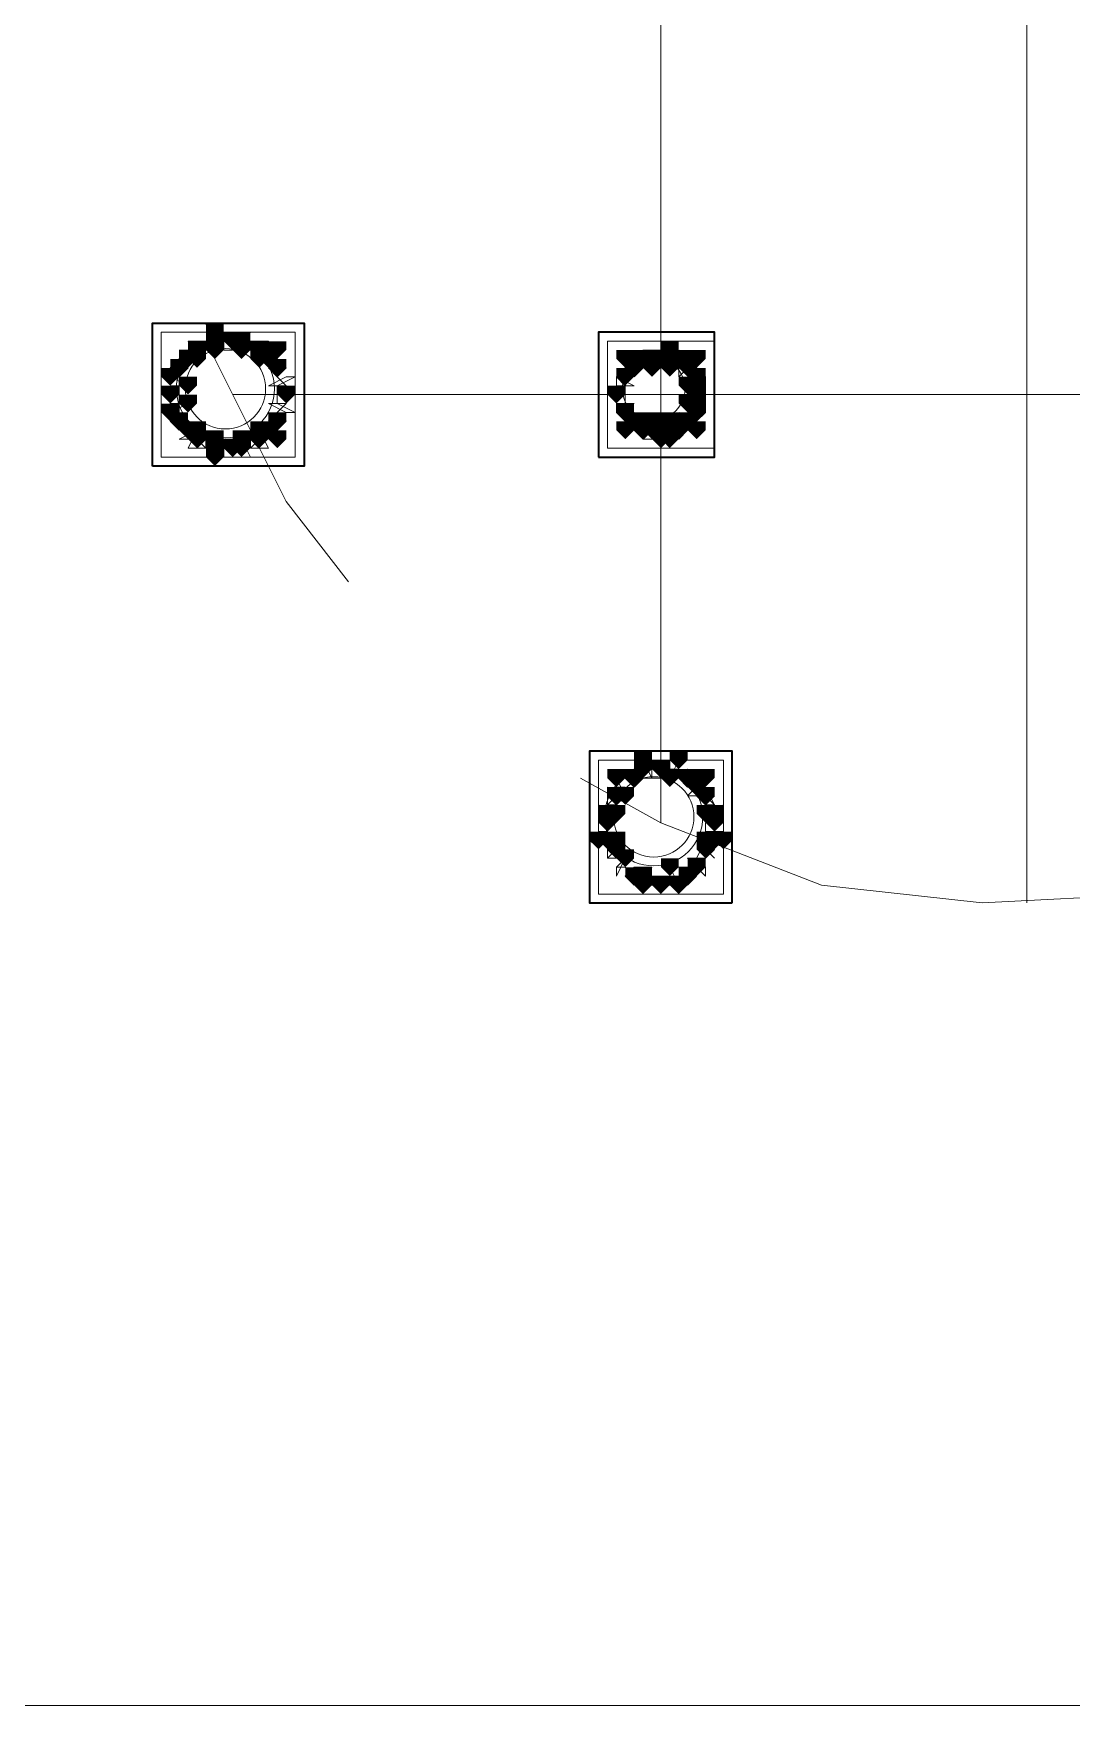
# Model space of a CAD drawing. Header units: millimetres. Extents: x 2315 to 4619, y 1334 to 1897.
# Drawn here: x 4165.23 to 4172.34, y 1530.21 to 1541.67 of the extents above; entities that cross this region are included whole.
import ezdxf

# ---------------------------------------------------------------- set-up
doc = ezdxf.new("R2010")
doc.units = ezdxf.units.MM
for name, color, linetype, true_color in [('PDF_10', 7, 'Continuous', 0x00b85c), ('PDF_AXIS', 7, 'Continuous', 0x00b85c), ('PDF_柱构件', 7, 'Continuous', 0x00b85c), ('PDF_转运站初步方案', 7, 'Continuous', 0x00b85c)]:
    doc.layers.add(name, color=color, linetype=linetype, true_color=true_color)
doc.layers.add('PDF_中心线层', color=1, linetype='Continuous')
doc.layers.add('PDF_粗实线层', color=7, linetype='Continuous')

msp = doc.modelspace()

# ---------------------------------------------------------------- hatches: boundary and pattern name
at = {"layer": 'PDF_10', "transparency": 33554559}
for points in [[(4166.597, 1539.62), (4166.536, 1539.62), (4166.536, 1539.558), (4166.597, 1539.497), (4166.658, 1539.558), (4166.658, 1539.62)], [(4166.597, 1539.62), (4166.536, 1539.62), (4166.536, 1539.558), (4166.597, 1539.497), (4166.658, 1539.558), (4166.658, 1539.62)], [(4166.353, 1539.558), (4166.292, 1539.558), (4166.292, 1539.497), (4166.353, 1539.436), (4166.414, 1539.497), (4166.414, 1539.558)], [(4166.353, 1539.558), (4166.292, 1539.558), (4166.292, 1539.497), (4166.353, 1539.436), (4166.414, 1539.497), (4166.414, 1539.558)], [(4166.78, 1539.558), (4166.719, 1539.558), (4166.719, 1539.497), (4166.78, 1539.436), (4166.842, 1539.497), (4166.842, 1539.558)], [(4166.78, 1539.558), (4166.719, 1539.558), (4166.719, 1539.497), (4166.78, 1539.436), (4166.842, 1539.497), (4166.842, 1539.558)], [(4169.407, 1539.497), (4169.346, 1539.497), (4169.346, 1539.436), (4169.407, 1539.375), (4169.468, 1539.436), (4169.468, 1539.497)], [(4169.407, 1539.497), (4169.346, 1539.497), (4169.346, 1539.436), (4169.407, 1539.375), (4169.468, 1539.436), (4169.468, 1539.497)], [(4169.529, 1539.497), (4169.468, 1539.497), (4169.468, 1539.436), (4169.529, 1539.375), (4169.59, 1539.436), (4169.59, 1539.497)], [(4169.529, 1539.497), (4169.468, 1539.497), (4169.468, 1539.436), (4169.529, 1539.375), (4169.59, 1539.436), (4169.59, 1539.497)], [(4169.651, 1539.497), (4169.59, 1539.497), (4169.59, 1539.436), (4169.651, 1539.375), (4169.712, 1539.436), (4169.712, 1539.497)], [(4169.651, 1539.497), (4169.59, 1539.497), (4169.59, 1539.436), (4169.651, 1539.375), (4169.712, 1539.436), (4169.712, 1539.497)], [(4169.651, 1539.497), (4169.59, 1539.497), (4169.59, 1539.436), (4169.651, 1539.375), (4169.712, 1539.436), (4169.712, 1539.497)], [(4166.231, 1539.436), (4166.17, 1539.436), (4166.17, 1539.375), (4166.231, 1539.314), (4166.292, 1539.375), (4166.292, 1539.436)], [(4166.231, 1539.436), (4166.17, 1539.436), (4166.17, 1539.375), (4166.231, 1539.314), (4166.292, 1539.375), (4166.292, 1539.436)], [(4166.903, 1539.436), (4166.842, 1539.436), (4166.842, 1539.375), (4166.903, 1539.314), (4166.964, 1539.375), (4166.964, 1539.436)], [(4166.903, 1539.436), (4166.842, 1539.436), (4166.842, 1539.375), (4166.903, 1539.314), (4166.964, 1539.375), (4166.964, 1539.436)], [(4169.285, 1539.375), (4169.224, 1539.375), (4169.224, 1539.314), (4169.285, 1539.253), (4169.346, 1539.314), (4169.346, 1539.375)], [(4169.285, 1539.375), (4169.224, 1539.375), (4169.224, 1539.314), (4169.285, 1539.253), (4169.346, 1539.314), (4169.346, 1539.375)], [(4169.285, 1539.375), (4169.224, 1539.375), (4169.224, 1539.314), (4169.285, 1539.253), (4169.346, 1539.314), (4169.346, 1539.375)], [(4169.773, 1539.375), (4169.712, 1539.375), (4169.712, 1539.314), (4169.773, 1539.253), (4169.835, 1539.314), (4169.835, 1539.375)], [(4169.773, 1539.375), (4169.712, 1539.375), (4169.712, 1539.314), (4169.773, 1539.253), (4169.835, 1539.314), (4169.835, 1539.375)], [(4166.17, 1539.253), (4166.109, 1539.253), (4166.109, 1539.192), (4166.17, 1539.131), (4166.231, 1539.192), (4166.231, 1539.253)], [(4166.17, 1539.253), (4166.109, 1539.253), (4166.109, 1539.192), (4166.17, 1539.131), (4166.231, 1539.192), (4166.231, 1539.253)], [(4166.964, 1539.253), (4166.903, 1539.253), (4166.903, 1539.192), (4166.964, 1539.131), (4167.025, 1539.192), (4167.025, 1539.253)], [(4166.964, 1539.253), (4166.903, 1539.253), (4166.903, 1539.192), (4166.964, 1539.131), (4167.025, 1539.192), (4167.025, 1539.253)], [(4169.224, 1539.253), (4169.163, 1539.253), (4169.163, 1539.192), (4169.224, 1539.131), (4169.285, 1539.192), (4169.285, 1539.253)], [(4169.224, 1539.253), (4169.163, 1539.253), (4169.163, 1539.192), (4169.224, 1539.131), (4169.285, 1539.192), (4169.285, 1539.253)], [(4169.773, 1539.253), (4169.712, 1539.253), (4169.712, 1539.192), (4169.773, 1539.131), (4169.835, 1539.192), (4169.835, 1539.253)], [(4169.773, 1539.253), (4169.712, 1539.253), (4169.712, 1539.192), (4169.773, 1539.131), (4169.835, 1539.192), (4169.835, 1539.253)], [(4169.285, 1539.131), (4169.224, 1539.131), (4169.224, 1539.07), (4169.285, 1539.009), (4169.346, 1539.07), (4169.346, 1539.131)], [(4169.285, 1539.131), (4169.224, 1539.131), (4169.224, 1539.07), (4169.285, 1539.009), (4169.346, 1539.07), (4169.346, 1539.131)], [(4169.285, 1539.131), (4169.224, 1539.131), (4169.224, 1539.07), (4169.285, 1539.009), (4169.346, 1539.07), (4169.346, 1539.131)], [(4169.773, 1539.131), (4169.712, 1539.131), (4169.712, 1539.07), (4169.773, 1539.009), (4169.835, 1539.07), (4169.835, 1539.131)], [(4169.773, 1539.131), (4169.712, 1539.131), (4169.712, 1539.07), (4169.773, 1539.009), (4169.835, 1539.07), (4169.835, 1539.131)], [(4166.231, 1539.07), (4166.17, 1539.07), (4166.17, 1539.009), (4166.231, 1538.948), (4166.292, 1539.009), (4166.292, 1539.07)], [(4166.231, 1539.07), (4166.17, 1539.07), (4166.17, 1539.009), (4166.231, 1538.948), (4166.292, 1539.009), (4166.292, 1539.07)], [(4166.903, 1539.07), (4166.842, 1539.07), (4166.842, 1539.009), (4166.903, 1538.948), (4166.964, 1539.009), (4166.964, 1539.07)], [(4166.903, 1539.07), (4166.842, 1539.07), (4166.842, 1539.009), (4166.903, 1538.948), (4166.964, 1539.009), (4166.964, 1539.07)], [(4166.353, 1538.948), (4166.292, 1538.948), (4166.292, 1538.887), (4166.353, 1538.825), (4166.414, 1538.887), (4166.414, 1538.948)], [(4166.353, 1538.948), (4166.292, 1538.948), (4166.292, 1538.887), (4166.353, 1538.825), (4166.414, 1538.887), (4166.414, 1538.948)], [(4166.78, 1538.948), (4166.719, 1538.948), (4166.719, 1538.887), (4166.78, 1538.825), (4166.842, 1538.887), (4166.842, 1538.948)], [(4166.78, 1538.948), (4166.719, 1538.948), (4166.719, 1538.887), (4166.78, 1538.825), (4166.842, 1538.887), (4166.842, 1538.948)], [(4169.407, 1539.009), (4169.346, 1539.009), (4169.346, 1538.948), (4169.407, 1538.887), (4169.468, 1538.948), (4169.468, 1539.009)], [(4169.407, 1539.009), (4169.346, 1539.009), (4169.346, 1538.948), (4169.407, 1538.887), (4169.468, 1538.948), (4169.468, 1539.009)], [(4169.529, 1538.948), (4169.468, 1538.948), (4169.468, 1538.887), (4169.529, 1538.825), (4169.59, 1538.887), (4169.59, 1538.948)], [(4169.529, 1538.948), (4169.468, 1538.948), (4169.468, 1538.887), (4169.529, 1538.825), (4169.59, 1538.887), (4169.59, 1538.948)], [(4169.651, 1539.009), (4169.59, 1539.009), (4169.59, 1538.948), (4169.651, 1538.887), (4169.712, 1538.948), (4169.712, 1539.009)], [(4169.651, 1539.009), (4169.59, 1539.009), (4169.59, 1538.948), (4169.651, 1538.887), (4169.712, 1538.948), (4169.712, 1539.009)], [(4169.651, 1539.009), (4169.59, 1539.009), (4169.59, 1538.948), (4169.651, 1538.887), (4169.712, 1538.948), (4169.712, 1539.009)], [(4166.597, 1538.887), (4166.536, 1538.887), (4166.536, 1538.825), (4166.597, 1538.764), (4166.658, 1538.825), (4166.658, 1538.887)], [(4166.597, 1538.887), (4166.536, 1538.887), (4166.536, 1538.825), (4166.597, 1538.764), (4166.658, 1538.825), (4166.658, 1538.887)], [(4169.346, 1536.627), (4169.285, 1536.627), (4169.285, 1536.565), (4169.346, 1536.504), (4169.407, 1536.565), (4169.407, 1536.627)], [(4169.346, 1536.627), (4169.285, 1536.627), (4169.285, 1536.565), (4169.346, 1536.504), (4169.407, 1536.565), (4169.407, 1536.627)], [(4169.346, 1536.627), (4169.285, 1536.627), (4169.285, 1536.565), (4169.346, 1536.504), (4169.407, 1536.565), (4169.407, 1536.627)], [(4169.529, 1536.688), (4169.468, 1536.688), (4169.468, 1536.627), (4169.529, 1536.565), (4169.59, 1536.627), (4169.59, 1536.688)], [(4169.529, 1536.688), (4169.468, 1536.688), (4169.468, 1536.627), (4169.529, 1536.565), (4169.59, 1536.627), (4169.59, 1536.688)], [(4169.712, 1536.627), (4169.651, 1536.627), (4169.651, 1536.565), (4169.712, 1536.504), (4169.773, 1536.565), (4169.773, 1536.627)], [(4169.712, 1536.627), (4169.651, 1536.627), (4169.651, 1536.565), (4169.712, 1536.504), (4169.773, 1536.565), (4169.773, 1536.627)], [(4169.712, 1536.627), (4169.651, 1536.627), (4169.651, 1536.565), (4169.712, 1536.504), (4169.773, 1536.565), (4169.773, 1536.627)], [(4169.224, 1536.504), (4169.163, 1536.504), (4169.163, 1536.443), (4169.224, 1536.382), (4169.285, 1536.443), (4169.285, 1536.504)], [(4169.224, 1536.504), (4169.163, 1536.504), (4169.163, 1536.443), (4169.224, 1536.382), (4169.285, 1536.443), (4169.285, 1536.504)], [(4169.835, 1536.504), (4169.773, 1536.504), (4169.773, 1536.443), (4169.835, 1536.382), (4169.896, 1536.443), (4169.896, 1536.504)], [(4169.835, 1536.504), (4169.773, 1536.504), (4169.773, 1536.443), (4169.835, 1536.382), (4169.896, 1536.443), (4169.896, 1536.504)], [(4169.163, 1536.321), (4169.102, 1536.321), (4169.102, 1536.26), (4169.163, 1536.199), (4169.224, 1536.26), (4169.224, 1536.321)], [(4169.163, 1536.321), (4169.102, 1536.321), (4169.102, 1536.26), (4169.163, 1536.199), (4169.224, 1536.26), (4169.224, 1536.321)], [(4169.896, 1536.321), (4169.835, 1536.321), (4169.835, 1536.26), (4169.896, 1536.199), (4169.957, 1536.26), (4169.957, 1536.321)], [(4169.896, 1536.321), (4169.835, 1536.321), (4169.835, 1536.26), (4169.896, 1536.199), (4169.957, 1536.26), (4169.957, 1536.321)], [(4169.896, 1536.321), (4169.835, 1536.321), (4169.835, 1536.26), (4169.896, 1536.199), (4169.957, 1536.26), (4169.957, 1536.321)], [(4169.224, 1536.138), (4169.163, 1536.138), (4169.163, 1536.077), (4169.224, 1536.016), (4169.285, 1536.077), (4169.285, 1536.138)], [(4169.224, 1536.138), (4169.163, 1536.138), (4169.163, 1536.077), (4169.224, 1536.016), (4169.285, 1536.077), (4169.285, 1536.138)], [(4169.835, 1536.138), (4169.773, 1536.138), (4169.773, 1536.077), (4169.835, 1536.016), (4169.896, 1536.077), (4169.896, 1536.138)], [(4169.835, 1536.138), (4169.773, 1536.138), (4169.773, 1536.077), (4169.835, 1536.016), (4169.896, 1536.077), (4169.896, 1536.138)], [(4169.346, 1535.955), (4169.285, 1535.955), (4169.285, 1535.894), (4169.346, 1535.832), (4169.407, 1535.894), (4169.407, 1535.955)], [(4169.346, 1535.955), (4169.285, 1535.955), (4169.285, 1535.894), (4169.346, 1535.832), (4169.407, 1535.894), (4169.407, 1535.955)], [(4169.712, 1535.955), (4169.651, 1535.955), (4169.651, 1535.894), (4169.712, 1535.832), (4169.773, 1535.894), (4169.773, 1535.955)], [(4169.712, 1535.955), (4169.651, 1535.955), (4169.651, 1535.894), (4169.712, 1535.832), (4169.773, 1535.894), (4169.773, 1535.955)], [(4169.529, 1535.894), (4169.468, 1535.894), (4169.468, 1535.832), (4169.529, 1535.771), (4169.59, 1535.832), (4169.59, 1535.894)], [(4169.529, 1535.894), (4169.468, 1535.894), (4169.468, 1535.832), (4169.529, 1535.771), (4169.59, 1535.832), (4169.59, 1535.894)]]:
    msp.add_hatch(color=256, dxfattribs=at).paths.add_polyline_path(points)
at = {"layer": 'PDF_柱构件', "transparency": 33554559}
for points in [[(4166.475, 1539.681), (4166.414, 1539.681), (4166.414, 1539.62), (4166.475, 1539.558), (4166.536, 1539.62), (4166.536, 1539.681)], [(4166.475, 1539.62), (4166.414, 1539.62), (4166.414, 1539.558), (4166.475, 1539.497), (4166.536, 1539.558), (4166.536, 1539.62)], [(4166.658, 1539.62), (4166.597, 1539.62), (4166.597, 1539.558), (4166.658, 1539.497), (4166.719, 1539.558), (4166.719, 1539.62)], [(4166.292, 1539.497), (4166.231, 1539.497), (4166.231, 1539.436), (4166.292, 1539.375), (4166.353, 1539.436), (4166.353, 1539.497)], [(4166.353, 1539.497), (4166.292, 1539.497), (4166.292, 1539.436), (4166.353, 1539.375), (4166.414, 1539.436), (4166.414, 1539.497)], [(4166.475, 1539.558), (4166.414, 1539.558), (4166.414, 1539.497), (4166.475, 1539.436), (4166.536, 1539.497), (4166.536, 1539.558)], [(4166.658, 1539.558), (4166.597, 1539.558), (4166.597, 1539.497), (4166.658, 1539.436), (4166.719, 1539.497), (4166.719, 1539.558)], [(4166.78, 1539.497), (4166.719, 1539.497), (4166.719, 1539.436), (4166.78, 1539.375), (4166.842, 1539.436), (4166.842, 1539.497)], [(4166.842, 1539.497), (4166.78, 1539.497), (4166.78, 1539.436), (4166.842, 1539.375), (4166.903, 1539.436), (4166.903, 1539.497)], [(4166.903, 1539.558), (4166.842, 1539.558), (4166.842, 1539.497), (4166.903, 1539.436), (4166.964, 1539.497), (4166.964, 1539.558)], [(4169.285, 1539.497), (4169.224, 1539.497), (4169.224, 1539.436), (4169.285, 1539.375), (4169.346, 1539.436), (4169.346, 1539.497)], [(4169.468, 1539.497), (4169.407, 1539.497), (4169.407, 1539.436), (4169.468, 1539.375), (4169.529, 1539.436), (4169.529, 1539.497)], [(4169.59, 1539.558), (4169.529, 1539.558), (4169.529, 1539.497), (4169.59, 1539.436), (4169.651, 1539.497), (4169.651, 1539.558)], [(4169.59, 1539.497), (4169.529, 1539.497), (4169.529, 1539.436), (4169.59, 1539.375), (4169.651, 1539.436), (4169.651, 1539.497)], [(4169.773, 1539.497), (4169.712, 1539.497), (4169.712, 1539.436), (4169.773, 1539.375), (4169.835, 1539.436), (4169.835, 1539.497)], [(4166.17, 1539.375), (4166.109, 1539.375), (4166.109, 1539.314), (4166.17, 1539.253), (4166.231, 1539.314), (4166.231, 1539.375)], [(4169.346, 1539.436), (4169.285, 1539.436), (4169.285, 1539.375), (4169.346, 1539.314), (4169.407, 1539.375), (4169.407, 1539.436)], [(4169.468, 1539.436), (4169.407, 1539.436), (4169.407, 1539.375), (4169.468, 1539.314), (4169.529, 1539.375), (4169.529, 1539.436)], [(4169.59, 1539.436), (4169.529, 1539.436), (4169.529, 1539.375), (4169.59, 1539.314), (4169.651, 1539.375), (4169.651, 1539.436)], [(4169.712, 1539.436), (4169.651, 1539.436), (4169.651, 1539.375), (4169.712, 1539.314), (4169.773, 1539.375), (4169.773, 1539.436)], [(4166.292, 1539.314), (4166.231, 1539.314), (4166.231, 1539.253), (4166.292, 1539.192), (4166.353, 1539.253), (4166.353, 1539.314)], [(4169.712, 1539.314), (4169.651, 1539.314), (4169.651, 1539.253), (4169.712, 1539.192), (4169.773, 1539.253), (4169.773, 1539.314)], [(4169.773, 1539.314), (4169.712, 1539.314), (4169.712, 1539.253), (4169.773, 1539.192), (4169.835, 1539.253), (4169.835, 1539.314)], [(4166.17, 1539.131), (4166.109, 1539.131), (4166.109, 1539.07), (4166.17, 1539.009), (4166.231, 1539.07), (4166.231, 1539.131)], [(4166.292, 1539.192), (4166.231, 1539.192), (4166.231, 1539.131), (4166.292, 1539.07), (4166.353, 1539.131), (4166.353, 1539.192)], [(4169.712, 1539.192), (4169.651, 1539.192), (4169.651, 1539.131), (4169.712, 1539.07), (4169.773, 1539.131), (4169.773, 1539.192)], [(4169.773, 1539.192), (4169.712, 1539.192), (4169.712, 1539.131), (4169.773, 1539.07), (4169.835, 1539.131), (4169.835, 1539.192)], [(4169.346, 1539.07), (4169.285, 1539.07), (4169.285, 1539.009), (4169.346, 1538.948), (4169.407, 1539.009), (4169.407, 1539.07)], [(4169.468, 1539.07), (4169.407, 1539.07), (4169.407, 1539.009), (4169.468, 1538.948), (4169.529, 1539.009), (4169.529, 1539.07)], [(4169.59, 1539.07), (4169.529, 1539.07), (4169.529, 1539.009), (4169.59, 1538.948), (4169.651, 1539.009), (4169.651, 1539.07)], [(4169.712, 1539.07), (4169.651, 1539.07), (4169.651, 1539.009), (4169.712, 1538.948), (4169.773, 1539.009), (4169.773, 1539.07)], [(4166.292, 1539.009), (4166.231, 1539.009), (4166.231, 1538.948), (4166.292, 1538.887), (4166.353, 1538.948), (4166.353, 1539.009)], [(4166.353, 1539.009), (4166.292, 1539.009), (4166.292, 1538.948), (4166.353, 1538.887), (4166.414, 1538.948), (4166.414, 1539.009)], [(4166.475, 1538.948), (4166.414, 1538.948), (4166.414, 1538.887), (4166.475, 1538.825), (4166.536, 1538.887), (4166.536, 1538.948)], [(4166.658, 1538.948), (4166.597, 1538.948), (4166.597, 1538.887), (4166.658, 1538.825), (4166.719, 1538.887), (4166.719, 1538.948)], [(4166.78, 1539.009), (4166.719, 1539.009), (4166.719, 1538.948), (4166.78, 1538.887), (4166.842, 1538.948), (4166.842, 1539.009)], [(4166.842, 1539.009), (4166.78, 1539.009), (4166.78, 1538.948), (4166.842, 1538.887), (4166.903, 1538.948), (4166.903, 1539.009)], [(4166.903, 1538.948), (4166.842, 1538.948), (4166.842, 1538.887), (4166.903, 1538.825), (4166.964, 1538.887), (4166.964, 1538.948)], [(4169.285, 1539.009), (4169.224, 1539.009), (4169.224, 1538.948), (4169.285, 1538.887), (4169.346, 1538.948), (4169.346, 1539.009)], [(4169.468, 1539.009), (4169.407, 1539.009), (4169.407, 1538.948), (4169.468, 1538.887), (4169.529, 1538.948), (4169.529, 1539.009)], [(4169.59, 1539.009), (4169.529, 1539.009), (4169.529, 1538.948), (4169.59, 1538.887), (4169.651, 1538.948), (4169.651, 1539.009)], [(4169.59, 1538.948), (4169.529, 1538.948), (4169.529, 1538.887), (4169.59, 1538.825), (4169.651, 1538.887), (4169.651, 1538.948)], [(4169.773, 1539.009), (4169.712, 1539.009), (4169.712, 1538.948), (4169.773, 1538.887), (4169.835, 1538.948), (4169.835, 1539.009)], [(4166.475, 1538.887), (4166.414, 1538.887), (4166.414, 1538.825), (4166.475, 1538.764), (4166.536, 1538.825), (4166.536, 1538.887)], [(4166.475, 1538.825), (4166.414, 1538.825), (4166.414, 1538.764), (4166.475, 1538.703), (4166.536, 1538.764), (4166.536, 1538.825)], [(4166.658, 1538.887), (4166.597, 1538.887), (4166.597, 1538.825), (4166.658, 1538.764), (4166.719, 1538.825), (4166.719, 1538.887)], [(4169.407, 1536.749), (4169.346, 1536.749), (4169.346, 1536.688), (4169.407, 1536.627), (4169.468, 1536.688), (4169.468, 1536.749)], [(4169.651, 1536.749), (4169.59, 1536.749), (4169.59, 1536.688), (4169.651, 1536.627), (4169.712, 1536.688), (4169.712, 1536.749)], [(4169.224, 1536.627), (4169.163, 1536.627), (4169.163, 1536.565), (4169.224, 1536.504), (4169.285, 1536.565), (4169.285, 1536.627)], [(4169.407, 1536.688), (4169.346, 1536.688), (4169.346, 1536.627), (4169.407, 1536.565), (4169.468, 1536.627), (4169.468, 1536.688)], [(4169.59, 1536.627), (4169.529, 1536.627), (4169.529, 1536.565), (4169.59, 1536.504), (4169.651, 1536.565), (4169.651, 1536.627)], [(4169.835, 1536.627), (4169.773, 1536.627), (4169.773, 1536.565), (4169.835, 1536.504), (4169.896, 1536.565), (4169.896, 1536.627)], [(4169.285, 1536.504), (4169.224, 1536.504), (4169.224, 1536.443), (4169.285, 1536.382), (4169.346, 1536.443), (4169.346, 1536.504)], [(4169.773, 1536.565), (4169.712, 1536.565), (4169.712, 1536.504), (4169.773, 1536.443), (4169.835, 1536.504), (4169.835, 1536.565)], [(4169.163, 1536.382), (4169.102, 1536.382), (4169.102, 1536.321), (4169.163, 1536.26), (4169.224, 1536.321), (4169.224, 1536.382)], [(4169.224, 1536.382), (4169.163, 1536.382), (4169.163, 1536.321), (4169.224, 1536.26), (4169.285, 1536.321), (4169.285, 1536.382)], [(4169.835, 1536.382), (4169.773, 1536.382), (4169.773, 1536.321), (4169.835, 1536.26), (4169.896, 1536.321), (4169.896, 1536.382)], [(4169.896, 1536.382), (4169.835, 1536.382), (4169.835, 1536.321), (4169.896, 1536.26), (4169.957, 1536.321), (4169.957, 1536.382)], [(4169.102, 1536.199), (4169.04, 1536.199), (4169.04, 1536.138), (4169.102, 1536.077), (4169.163, 1536.138), (4169.163, 1536.199)], [(4169.163, 1536.199), (4169.102, 1536.199), (4169.102, 1536.138), (4169.163, 1536.077), (4169.224, 1536.138), (4169.224, 1536.199)], [(4169.224, 1536.199), (4169.163, 1536.199), (4169.163, 1536.138), (4169.224, 1536.077), (4169.285, 1536.138), (4169.285, 1536.199)], [(4169.835, 1536.199), (4169.773, 1536.199), (4169.773, 1536.138), (4169.835, 1536.077), (4169.896, 1536.138), (4169.896, 1536.199)], [(4169.896, 1536.199), (4169.835, 1536.199), (4169.835, 1536.138), (4169.896, 1536.077), (4169.957, 1536.138), (4169.957, 1536.199)], [(4169.957, 1536.199), (4169.896, 1536.199), (4169.896, 1536.138), (4169.957, 1536.077), (4170.018, 1536.138), (4170.018, 1536.199)], [(4169.285, 1536.077), (4169.224, 1536.077), (4169.224, 1536.016), (4169.285, 1535.955), (4169.346, 1536.016), (4169.346, 1536.077)], [(4169.407, 1535.955), (4169.346, 1535.955), (4169.346, 1535.894), (4169.407, 1535.832), (4169.468, 1535.894), (4169.468, 1535.955)], [(4169.59, 1536.016), (4169.529, 1536.016), (4169.529, 1535.955), (4169.59, 1535.894), (4169.651, 1535.955), (4169.651, 1536.016)], [(4169.773, 1536.016), (4169.712, 1536.016), (4169.712, 1535.955), (4169.773, 1535.894), (4169.835, 1535.955), (4169.835, 1536.016)], [(4169.407, 1535.894), (4169.346, 1535.894), (4169.346, 1535.832), (4169.407, 1535.771), (4169.468, 1535.832), (4169.468, 1535.894)], [(4169.651, 1535.894), (4169.59, 1535.894), (4169.59, 1535.832), (4169.651, 1535.771), (4169.712, 1535.832), (4169.712, 1535.894)]]:
    msp.add_hatch(color=256, dxfattribs=at).paths.add_polyline_path(points)
at = {"layer": 'PDF_转运站初步方案', "transparency": 33554559}
for points in [[(4166.597, 1539.62), (4166.536, 1539.62), (4166.536, 1539.558), (4166.597, 1539.497), (4166.658, 1539.558), (4166.658, 1539.62)], [(4166.597, 1539.62), (4166.536, 1539.62), (4166.536, 1539.558), (4166.597, 1539.497), (4166.658, 1539.558), (4166.658, 1539.62)], [(4166.353, 1539.558), (4166.292, 1539.558), (4166.292, 1539.497), (4166.353, 1539.436), (4166.414, 1539.497), (4166.414, 1539.558)], [(4166.353, 1539.558), (4166.292, 1539.558), (4166.292, 1539.497), (4166.353, 1539.436), (4166.414, 1539.497), (4166.414, 1539.558)], [(4166.78, 1539.558), (4166.719, 1539.558), (4166.719, 1539.497), (4166.78, 1539.436), (4166.842, 1539.497), (4166.842, 1539.558)], [(4166.78, 1539.558), (4166.719, 1539.558), (4166.719, 1539.497), (4166.78, 1539.436), (4166.842, 1539.497), (4166.842, 1539.558)], [(4169.407, 1539.497), (4169.346, 1539.497), (4169.346, 1539.436), (4169.407, 1539.375), (4169.468, 1539.436), (4169.468, 1539.497)], [(4169.407, 1539.497), (4169.346, 1539.497), (4169.346, 1539.436), (4169.407, 1539.375), (4169.468, 1539.436), (4169.468, 1539.497)], [(4169.529, 1539.497), (4169.468, 1539.497), (4169.468, 1539.436), (4169.529, 1539.375), (4169.59, 1539.436), (4169.59, 1539.497)], [(4169.529, 1539.497), (4169.468, 1539.497), (4169.468, 1539.436), (4169.529, 1539.375), (4169.59, 1539.436), (4169.59, 1539.497)], [(4169.651, 1539.497), (4169.59, 1539.497), (4169.59, 1539.436), (4169.651, 1539.375), (4169.712, 1539.436), (4169.712, 1539.497)], [(4169.651, 1539.497), (4169.59, 1539.497), (4169.59, 1539.436), (4169.651, 1539.375), (4169.712, 1539.436), (4169.712, 1539.497)], [(4166.231, 1539.436), (4166.17, 1539.436), (4166.17, 1539.375), (4166.231, 1539.314), (4166.292, 1539.375), (4166.292, 1539.436)], [(4166.231, 1539.436), (4166.17, 1539.436), (4166.17, 1539.375), (4166.231, 1539.314), (4166.292, 1539.375), (4166.292, 1539.436)], [(4166.903, 1539.436), (4166.842, 1539.436), (4166.842, 1539.375), (4166.903, 1539.314), (4166.964, 1539.375), (4166.964, 1539.436)], [(4166.903, 1539.436), (4166.842, 1539.436), (4166.842, 1539.375), (4166.903, 1539.314), (4166.964, 1539.375), (4166.964, 1539.436)], [(4169.285, 1539.375), (4169.224, 1539.375), (4169.224, 1539.314), (4169.285, 1539.253), (4169.346, 1539.314), (4169.346, 1539.375)], [(4169.285, 1539.375), (4169.224, 1539.375), (4169.224, 1539.314), (4169.285, 1539.253), (4169.346, 1539.314), (4169.346, 1539.375)], [(4169.773, 1539.375), (4169.712, 1539.375), (4169.712, 1539.314), (4169.773, 1539.253), (4169.835, 1539.314), (4169.835, 1539.375)], [(4169.773, 1539.375), (4169.712, 1539.375), (4169.712, 1539.314), (4169.773, 1539.253), (4169.835, 1539.314), (4169.835, 1539.375)], [(4166.17, 1539.253), (4166.109, 1539.253), (4166.109, 1539.192), (4166.17, 1539.131), (4166.231, 1539.192), (4166.231, 1539.253)], [(4166.17, 1539.253), (4166.109, 1539.253), (4166.109, 1539.192), (4166.17, 1539.131), (4166.231, 1539.192), (4166.231, 1539.253)], [(4166.964, 1539.253), (4166.903, 1539.253), (4166.903, 1539.192), (4166.964, 1539.131), (4167.025, 1539.192), (4167.025, 1539.253)], [(4166.964, 1539.253), (4166.903, 1539.253), (4166.903, 1539.192), (4166.964, 1539.131), (4167.025, 1539.192), (4167.025, 1539.253)], [(4169.224, 1539.253), (4169.163, 1539.253), (4169.163, 1539.192), (4169.224, 1539.131), (4169.285, 1539.192), (4169.285, 1539.253)], [(4169.224, 1539.253), (4169.163, 1539.253), (4169.163, 1539.192), (4169.224, 1539.131), (4169.285, 1539.192), (4169.285, 1539.253)], [(4169.773, 1539.253), (4169.712, 1539.253), (4169.712, 1539.192), (4169.773, 1539.131), (4169.835, 1539.192), (4169.835, 1539.253)], [(4169.773, 1539.253), (4169.712, 1539.253), (4169.712, 1539.192), (4169.773, 1539.131), (4169.835, 1539.192), (4169.835, 1539.253)], [(4169.285, 1539.131), (4169.224, 1539.131), (4169.224, 1539.07), (4169.285, 1539.009), (4169.346, 1539.07), (4169.346, 1539.131)], [(4169.285, 1539.131), (4169.224, 1539.131), (4169.224, 1539.07), (4169.285, 1539.009), (4169.346, 1539.07), (4169.346, 1539.131)], [(4169.773, 1539.131), (4169.712, 1539.131), (4169.712, 1539.07), (4169.773, 1539.009), (4169.835, 1539.07), (4169.835, 1539.131)], [(4169.773, 1539.131), (4169.712, 1539.131), (4169.712, 1539.07), (4169.773, 1539.009), (4169.835, 1539.07), (4169.835, 1539.131)], [(4166.231, 1539.07), (4166.17, 1539.07), (4166.17, 1539.009), (4166.231, 1538.948), (4166.292, 1539.009), (4166.292, 1539.07)], [(4166.231, 1539.07), (4166.17, 1539.07), (4166.17, 1539.009), (4166.231, 1538.948), (4166.292, 1539.009), (4166.292, 1539.07)], [(4166.903, 1539.07), (4166.842, 1539.07), (4166.842, 1539.009), (4166.903, 1538.948), (4166.964, 1539.009), (4166.964, 1539.07)], [(4166.903, 1539.07), (4166.842, 1539.07), (4166.842, 1539.009), (4166.903, 1538.948), (4166.964, 1539.009), (4166.964, 1539.07)], [(4166.353, 1538.948), (4166.292, 1538.948), (4166.292, 1538.887), (4166.353, 1538.825), (4166.414, 1538.887), (4166.414, 1538.948)], [(4166.353, 1538.948), (4166.292, 1538.948), (4166.292, 1538.887), (4166.353, 1538.825), (4166.414, 1538.887), (4166.414, 1538.948)], [(4166.78, 1538.948), (4166.719, 1538.948), (4166.719, 1538.887), (4166.78, 1538.825), (4166.842, 1538.887), (4166.842, 1538.948)], [(4166.78, 1538.948), (4166.719, 1538.948), (4166.719, 1538.887), (4166.78, 1538.825), (4166.842, 1538.887), (4166.842, 1538.948)], [(4169.407, 1539.009), (4169.346, 1539.009), (4169.346, 1538.948), (4169.407, 1538.887), (4169.468, 1538.948), (4169.468, 1539.009)], [(4169.407, 1539.009), (4169.346, 1539.009), (4169.346, 1538.948), (4169.407, 1538.887), (4169.468, 1538.948), (4169.468, 1539.009)], [(4169.529, 1538.948), (4169.468, 1538.948), (4169.468, 1538.887), (4169.529, 1538.825), (4169.59, 1538.887), (4169.59, 1538.948)], [(4169.529, 1538.948), (4169.468, 1538.948), (4169.468, 1538.887), (4169.529, 1538.825), (4169.59, 1538.887), (4169.59, 1538.948)], [(4169.651, 1539.009), (4169.59, 1539.009), (4169.59, 1538.948), (4169.651, 1538.887), (4169.712, 1538.948), (4169.712, 1539.009)], [(4169.651, 1539.009), (4169.59, 1539.009), (4169.59, 1538.948), (4169.651, 1538.887), (4169.712, 1538.948), (4169.712, 1539.009)], [(4166.597, 1538.887), (4166.536, 1538.887), (4166.536, 1538.825), (4166.597, 1538.764), (4166.658, 1538.825), (4166.658, 1538.887)], [(4166.597, 1538.887), (4166.536, 1538.887), (4166.536, 1538.825), (4166.597, 1538.764), (4166.658, 1538.825), (4166.658, 1538.887)], [(4169.346, 1536.627), (4169.285, 1536.627), (4169.285, 1536.565), (4169.346, 1536.504), (4169.407, 1536.565), (4169.407, 1536.627)], [(4169.346, 1536.627), (4169.285, 1536.627), (4169.285, 1536.565), (4169.346, 1536.504), (4169.407, 1536.565), (4169.407, 1536.627)], [(4169.529, 1536.688), (4169.468, 1536.688), (4169.468, 1536.627), (4169.529, 1536.565), (4169.59, 1536.627), (4169.59, 1536.688)], [(4169.529, 1536.688), (4169.468, 1536.688), (4169.468, 1536.627), (4169.529, 1536.565), (4169.59, 1536.627), (4169.59, 1536.688)], [(4169.712, 1536.627), (4169.651, 1536.627), (4169.651, 1536.565), (4169.712, 1536.504), (4169.773, 1536.565), (4169.773, 1536.627)], [(4169.712, 1536.627), (4169.651, 1536.627), (4169.651, 1536.565), (4169.712, 1536.504), (4169.773, 1536.565), (4169.773, 1536.627)], [(4169.224, 1536.504), (4169.163, 1536.504), (4169.163, 1536.443), (4169.224, 1536.382), (4169.285, 1536.443), (4169.285, 1536.504)], [(4169.224, 1536.504), (4169.163, 1536.504), (4169.163, 1536.443), (4169.224, 1536.382), (4169.285, 1536.443), (4169.285, 1536.504)], [(4169.835, 1536.504), (4169.773, 1536.504), (4169.773, 1536.443), (4169.835, 1536.382), (4169.896, 1536.443), (4169.896, 1536.504)], [(4169.835, 1536.504), (4169.773, 1536.504), (4169.773, 1536.443), (4169.835, 1536.382), (4169.896, 1536.443), (4169.896, 1536.504)], [(4169.163, 1536.321), (4169.102, 1536.321), (4169.102, 1536.26), (4169.163, 1536.199), (4169.224, 1536.26), (4169.224, 1536.321)], [(4169.163, 1536.321), (4169.102, 1536.321), (4169.102, 1536.26), (4169.163, 1536.199), (4169.224, 1536.26), (4169.224, 1536.321)], [(4169.896, 1536.321), (4169.835, 1536.321), (4169.835, 1536.26), (4169.896, 1536.199), (4169.957, 1536.26), (4169.957, 1536.321)], [(4169.896, 1536.321), (4169.835, 1536.321), (4169.835, 1536.26), (4169.896, 1536.199), (4169.957, 1536.26), (4169.957, 1536.321)], [(4169.224, 1536.138), (4169.163, 1536.138), (4169.163, 1536.077), (4169.224, 1536.016), (4169.285, 1536.077), (4169.285, 1536.138)], [(4169.224, 1536.138), (4169.163, 1536.138), (4169.163, 1536.077), (4169.224, 1536.016), (4169.285, 1536.077), (4169.285, 1536.138)], [(4169.835, 1536.138), (4169.773, 1536.138), (4169.773, 1536.077), (4169.835, 1536.016), (4169.896, 1536.077), (4169.896, 1536.138)], [(4169.835, 1536.138), (4169.773, 1536.138), (4169.773, 1536.077), (4169.835, 1536.016), (4169.896, 1536.077), (4169.896, 1536.138)], [(4169.346, 1535.955), (4169.285, 1535.955), (4169.285, 1535.894), (4169.346, 1535.832), (4169.407, 1535.894), (4169.407, 1535.955)], [(4169.346, 1535.955), (4169.285, 1535.955), (4169.285, 1535.894), (4169.346, 1535.832), (4169.407, 1535.894), (4169.407, 1535.955)], [(4169.712, 1535.955), (4169.651, 1535.955), (4169.651, 1535.894), (4169.712, 1535.832), (4169.773, 1535.894), (4169.773, 1535.955)], [(4169.712, 1535.955), (4169.651, 1535.955), (4169.651, 1535.894), (4169.712, 1535.832), (4169.773, 1535.894), (4169.773, 1535.955)], [(4169.529, 1535.894), (4169.468, 1535.894), (4169.468, 1535.832), (4169.529, 1535.771), (4169.59, 1535.832), (4169.59, 1535.894)], [(4169.529, 1535.894), (4169.468, 1535.894), (4169.468, 1535.832), (4169.529, 1535.771), (4169.59, 1535.832), (4169.59, 1535.894)]]:
    msp.add_hatch(color=256, dxfattribs=at).paths.add_polyline_path(points)

# ---------------------------------------------------------------- linework, layer by layer
at = {"layer": 'PDF_10', "lineweight": 18}
for points in [[(4166.597, 1539.62), (4166.597, 1539.558), (4166.536, 1539.558)], [(4166.414, 1539.558), (4166.353, 1539.497)], [(4166.414, 1539.497), (4166.353, 1539.558)], [(4166.78, 1539.497), (4166.719, 1539.558)], [(4166.719, 1539.497), (4166.78, 1539.558)], [(4169.529, 1539.436), (4169.529, 1539.497)], [(4166.292, 1539.436), (4166.231, 1539.375), (4166.292, 1539.375)], [(4166.842, 1539.375), (4166.903, 1539.375), (4166.903, 1539.436)], [(4169.285, 1539.375), (4169.285, 1539.314)], [(4169.346, 1539.436), (4169.407, 1539.436), (4169.346, 1539.436)], [(4169.59, 1539.436), (4169.468, 1539.436)], [(4169.712, 1539.436), (4169.651, 1539.436)], [(4169.712, 1539.314), (4169.773, 1539.314), (4169.712, 1539.375)], [(4166.17, 1539.253), (4166.17, 1539.131)], [(4166.964, 1539.131), (4166.964, 1539.253)], [(4169.224, 1539.253), (4169.224, 1539.131)], [(4169.773, 1539.131), (4169.773, 1539.253)], [(4166.231, 1539.192), (4166.17, 1539.192)], [(4166.903, 1539.192), (4166.964, 1539.192)], [(4169.285, 1539.192), (4169.224, 1539.192)], [(4169.773, 1539.192), (4169.835, 1539.192)], [(4169.285, 1539.07), (4169.285, 1539.009)], [(4169.712, 1539.009), (4169.773, 1539.07), (4169.712, 1539.07)], [(4166.292, 1539.009), (4166.231, 1539.009), (4166.292, 1538.948)], [(4166.903, 1538.948), (4166.903, 1539.009), (4166.842, 1539.009)], [(4169.346, 1538.948), (4169.407, 1538.948), (4169.346, 1538.948)], [(4169.529, 1538.948), (4169.529, 1538.887)], [(4169.651, 1538.948), (4169.712, 1538.948)], [(4166.353, 1538.887), (4166.414, 1538.825)], [(4166.414, 1538.887), (4166.353, 1538.825)], [(4166.536, 1538.825), (4166.597, 1538.825), (4166.597, 1538.764)], [(4166.719, 1538.825), (4166.78, 1538.887)], [(4166.719, 1538.887), (4166.78, 1538.825)], [(4169.468, 1538.887), (4169.59, 1538.887)], [(4169.468, 1536.627), (4169.59, 1536.627)], [(4169.529, 1536.565), (4169.529, 1536.627)], [(4169.285, 1536.565), (4169.346, 1536.565)], [(4169.651, 1536.565), (4169.712, 1536.565)], [(4169.163, 1536.382), (4169.224, 1536.443)], [(4169.224, 1536.382), (4169.163, 1536.443)], [(4169.835, 1536.443), (4169.896, 1536.382)], [(4169.835, 1536.382), (4169.896, 1536.443)], [(4169.163, 1536.199), (4169.163, 1536.26), (4169.102, 1536.26)], [(4169.896, 1536.26), (4169.896, 1536.199)], [(4169.224, 1536.016), (4169.163, 1536.077)], [(4169.224, 1536.077), (4169.163, 1536.016)], [(4169.896, 1536.077), (4169.835, 1536.016)], [(4169.835, 1536.077), (4169.896, 1536.016)], [(4169.346, 1535.955), (4169.346, 1535.894), (4169.285, 1535.955)], [(4169.712, 1535.894), (4169.712, 1535.955), (4169.651, 1535.894)], [(4169.59, 1535.832), (4169.468, 1535.832)], [(4169.529, 1535.894), (4169.529, 1535.832)]]:
    msp.add_lwpolyline(points, dxfattribs=at)
at = {"layer": 'PDF_AXIS', "lineweight": 18}
for points in [[(4166.109, 1538.764), (4166.109, 1539.62), (4167.025, 1539.62), (4167.025, 1538.764)], [(4169.163, 1538.825), (4169.163, 1539.558), (4169.896, 1539.558), (4169.896, 1538.825)], [(4169.957, 1535.771), (4169.957, 1536.688), (4169.102, 1536.688), (4169.102, 1535.771)]]:
    msp.add_lwpolyline(points, close=True, dxfattribs=at)
at = {"layer": 'PDF_中心线层', "color": 112, "lineweight": 18, "true_color": 0x00b85c}
msp.add_lwpolyline([(4172.033, 1535.71), (4172.033, 1547.682)], close=True, dxfattribs=at)
for points in [[(4169.529, 1547.133), (4169.529, 1536.26)], [(4178.019, 1541.635), (4178.019, 1541.147), (4177.775, 1539.986), (4177.348, 1538.948), (4176.737, 1537.97), (4175.943, 1537.176), (4175.026, 1536.504), (4173.988, 1536.016), (4172.889, 1535.771), (4171.728, 1535.71), (4170.629, 1535.832), (4169.529, 1536.26), (4168.979, 1536.565)], [(4167.391, 1537.909), (4166.964, 1538.459), (4166.475, 1539.436), (4166.414, 1539.681)], [(4177.47, 1539.192), (4166.597, 1539.192)]]:
    msp.add_lwpolyline(points, dxfattribs=at)
at = {"layer": 'PDF_柱构件', "lineweight": 18}
for points in [[(4166.475, 1539.62), (4166.475, 1539.497)], [(4166.597, 1539.497), (4166.536, 1539.497), (4166.536, 1539.62), (4166.597, 1539.62)], [(4166.719, 1539.62), (4166.658, 1539.497), (4166.658, 1539.62)], [(4166.292, 1539.497), (4166.353, 1539.436), (4166.231, 1539.497)], [(4166.414, 1539.497), (4166.353, 1539.436), (4166.292, 1539.558), (4166.414, 1539.558)], [(4166.78, 1539.436), (4166.719, 1539.497), (4166.719, 1539.558), (4166.842, 1539.558)], [(4166.903, 1539.497), (4166.78, 1539.436)], [(4169.468, 1539.436), (4169.346, 1539.375), (4169.346, 1539.436), (4169.407, 1539.497)], [(4169.468, 1539.497), (4169.468, 1539.375), (4169.407, 1539.497)], [(4169.59, 1539.436), (4169.468, 1539.436), (4169.468, 1539.497), (4169.59, 1539.497)], [(4169.59, 1539.497), (4169.59, 1539.375)], [(4169.651, 1539.375), (4169.59, 1539.436), (4169.651, 1539.497), (4169.712, 1539.436)], [(4166.292, 1539.375), (4166.231, 1539.314), (4166.17, 1539.375), (4166.231, 1539.436)], [(4166.903, 1539.314), (4166.842, 1539.375), (4166.903, 1539.436), (4166.964, 1539.375)], [(4169.346, 1539.375), (4169.285, 1539.253), (4169.224, 1539.314), (4169.285, 1539.375)], [(4169.285, 1539.436), (4169.407, 1539.375), (4169.346, 1539.314)], [(4169.773, 1539.436), (4169.651, 1539.314), (4169.651, 1539.375)], [(4169.773, 1539.253), (4169.712, 1539.375), (4169.773, 1539.375), (4169.835, 1539.314)], [(4166.17, 1539.314), (4166.292, 1539.253)], [(4166.231, 1539.253), (4166.231, 1539.131), (4166.17, 1539.131), (4166.17, 1539.253)], [(4167.025, 1539.314), (4166.903, 1539.253), (4166.842, 1539.253), (4166.964, 1539.314)], [(4166.903, 1539.131), (4166.903, 1539.253), (4166.964, 1539.253), (4166.964, 1539.131)], [(4169.224, 1539.314), (4169.346, 1539.253), (4169.285, 1539.253), (4169.224, 1539.253)], [(4169.285, 1539.253), (4169.285, 1539.131), (4169.224, 1539.131), (4169.224, 1539.253)], [(4169.835, 1539.253), (4169.712, 1539.253), (4169.835, 1539.314)], [(4169.773, 1539.131), (4169.773, 1539.253), (4169.835, 1539.253), (4169.835, 1539.131)], [(4166.17, 1539.07), (4166.292, 1539.131)], [(4166.964, 1539.07), (4166.842, 1539.131), (4166.903, 1539.131), (4167.025, 1539.07)], [(4169.285, 1539.131), (4169.346, 1539.009), (4169.285, 1539.009), (4169.224, 1539.07)], [(4169.835, 1539.07), (4169.712, 1539.131), (4169.835, 1539.131)], [(4169.712, 1539.009), (4169.773, 1539.131), (4169.835, 1539.07), (4169.773, 1539.009)], [(4166.231, 1539.07), (4166.292, 1539.009), (4166.231, 1538.948), (4166.17, 1539.009)], [(4166.842, 1539.009), (4166.903, 1539.07), (4166.964, 1539.009), (4166.903, 1538.948)], [(4169.285, 1538.948), (4169.346, 1539.07), (4169.407, 1539.009)], [(4169.773, 1538.948), (4169.651, 1539.009), (4169.651, 1539.07)], [(4166.231, 1538.887), (4166.353, 1538.948), (4166.292, 1538.887)], [(4166.353, 1538.948), (4166.414, 1538.887), (4166.414, 1538.825), (4166.292, 1538.825)], [(4166.719, 1538.887), (4166.78, 1538.948), (4166.842, 1538.825), (4166.719, 1538.825)], [(4166.903, 1538.887), (4166.78, 1538.948)], [(4169.346, 1539.009), (4169.468, 1538.948), (4169.407, 1538.887), (4169.346, 1538.948)], [(4169.407, 1538.887), (4169.468, 1539.009), (4169.468, 1538.887)], [(4169.468, 1538.948), (4169.59, 1538.948), (4169.59, 1538.887), (4169.468, 1538.887)], [(4169.59, 1538.887), (4169.59, 1539.009)], [(4169.59, 1538.948), (4169.651, 1539.009), (4169.712, 1538.948), (4169.651, 1538.887)], [(4166.475, 1538.764), (4166.475, 1538.887)], [(4166.536, 1538.887), (4166.597, 1538.887), (4166.597, 1538.764), (4166.536, 1538.764)], [(4166.658, 1538.764), (4166.658, 1538.887), (4166.719, 1538.764)], [(4169.346, 1536.504), (4169.407, 1536.565), (4169.346, 1536.627), (4169.285, 1536.565)], [(4169.407, 1536.688), (4169.407, 1536.565), (4169.468, 1536.565)], [(4169.468, 1536.565), (4169.59, 1536.565), (4169.59, 1536.688), (4169.468, 1536.688)], [(4169.651, 1536.688), (4169.59, 1536.565)], [(4169.651, 1536.565), (4169.712, 1536.504), (4169.773, 1536.565), (4169.712, 1536.627)], [(4169.224, 1536.382), (4169.285, 1536.443), (4169.163, 1536.504), (4169.163, 1536.382)], [(4169.224, 1536.565), (4169.285, 1536.443)], [(4169.835, 1536.565), (4169.712, 1536.443), (4169.773, 1536.443)], [(4169.773, 1536.443), (4169.835, 1536.382), (4169.896, 1536.382), (4169.835, 1536.504)], [(4169.102, 1536.321), (4169.224, 1536.321), (4169.102, 1536.382)], [(4169.957, 1536.382), (4169.835, 1536.321), (4169.957, 1536.321)], [(4169.163, 1536.199), (4169.163, 1536.26), (4169.102, 1536.26), (4169.102, 1536.199)], [(4169.835, 1536.26), (4169.835, 1536.199), (4169.957, 1536.199), (4169.957, 1536.26)], [(4169.102, 1536.138), (4169.224, 1536.138)], [(4169.285, 1536.016), (4169.224, 1536.138), (4169.163, 1536.077), (4169.163, 1536.016)], [(4169.835, 1536.138), (4169.773, 1536.016), (4169.835, 1536.016), (4169.896, 1536.077)], [(4169.957, 1536.138), (4169.835, 1536.138)], [(4169.224, 1535.894), (4169.285, 1536.016), (4169.224, 1535.955)], [(4169.407, 1535.955), (4169.346, 1535.955), (4169.285, 1535.894), (4169.346, 1535.832)], [(4169.407, 1535.832), (4169.468, 1535.955), (4169.407, 1535.955)], [(4169.651, 1535.832), (4169.59, 1535.955)], [(4169.712, 1535.955), (4169.651, 1535.955), (4169.712, 1535.832), (4169.773, 1535.894)], [(4169.835, 1535.955), (4169.773, 1536.016), (4169.712, 1536.016), (4169.835, 1535.894)], [(4169.59, 1535.894), (4169.468, 1535.894), (4169.468, 1535.832), (4169.59, 1535.832)]]:
    msp.add_lwpolyline(points, close=True, dxfattribs=at)
for points in [[(4166.231, 1539.314), (4166.231, 1539.253)], [(4166.964, 1539.253), (4166.903, 1539.314)], [(4169.285, 1539.253), (4169.224, 1539.253)], [(4166.231, 1539.131), (4166.231, 1539.07)], [(4166.903, 1539.07), (4166.964, 1539.131)], [(4169.285, 1539.131), (4169.224, 1539.131), (4169.285, 1539.131), (4169.346, 1539.131), (4169.224, 1539.07), (4169.224, 1539.131)], [(4169.59, 1536.627), (4169.651, 1536.627)], [(4169.224, 1536.504), (4169.285, 1536.504)], [(4169.285, 1535.955), (4169.224, 1535.955)], [(4169.651, 1535.894), (4169.59, 1535.894)]]:
    msp.add_lwpolyline(points, dxfattribs=at)
at = {"layer": 'PDF_粗实线层', "color": 112, "lineweight": 35, "true_color": 0x00b85c}
for points in [[(4166.048, 1538.703), (4166.048, 1539.681), (4167.086, 1539.681), (4167.086, 1538.703)], [(4169.102, 1538.764), (4169.896, 1538.764), (4169.896, 1539.62), (4169.102, 1539.62)], [(4170.018, 1535.71), (4170.018, 1536.749), (4169.04, 1536.749), (4169.04, 1535.71)]]:
    msp.add_lwpolyline(points, close=True, dxfattribs=at)
at = {"layer": 'PDF_转运站初步方案', "color": 142, "lineweight": 5, "true_color": 0x00a5dd}
msp.add_lwpolyline([(3419.942, 1530.213), (4209.904, 1530.213)], dxfattribs=at)
at = {"layer": 'PDF_转运站初步方案', "lineweight": 18}
for centre, radius in [((4166.548, 1539.232), 0.336), ((4166.548, 1539.232), 0.275), ((4169.48, 1539.232), 0.214), ((4169.48, 1539.232), 0.214), ((4169.48, 1536.3), 0.336), ((4169.48, 1536.3), 0.275)]:
    msp.add_circle(centre, radius, dxfattribs=at)

doc.saveas('drawing.dxf')
